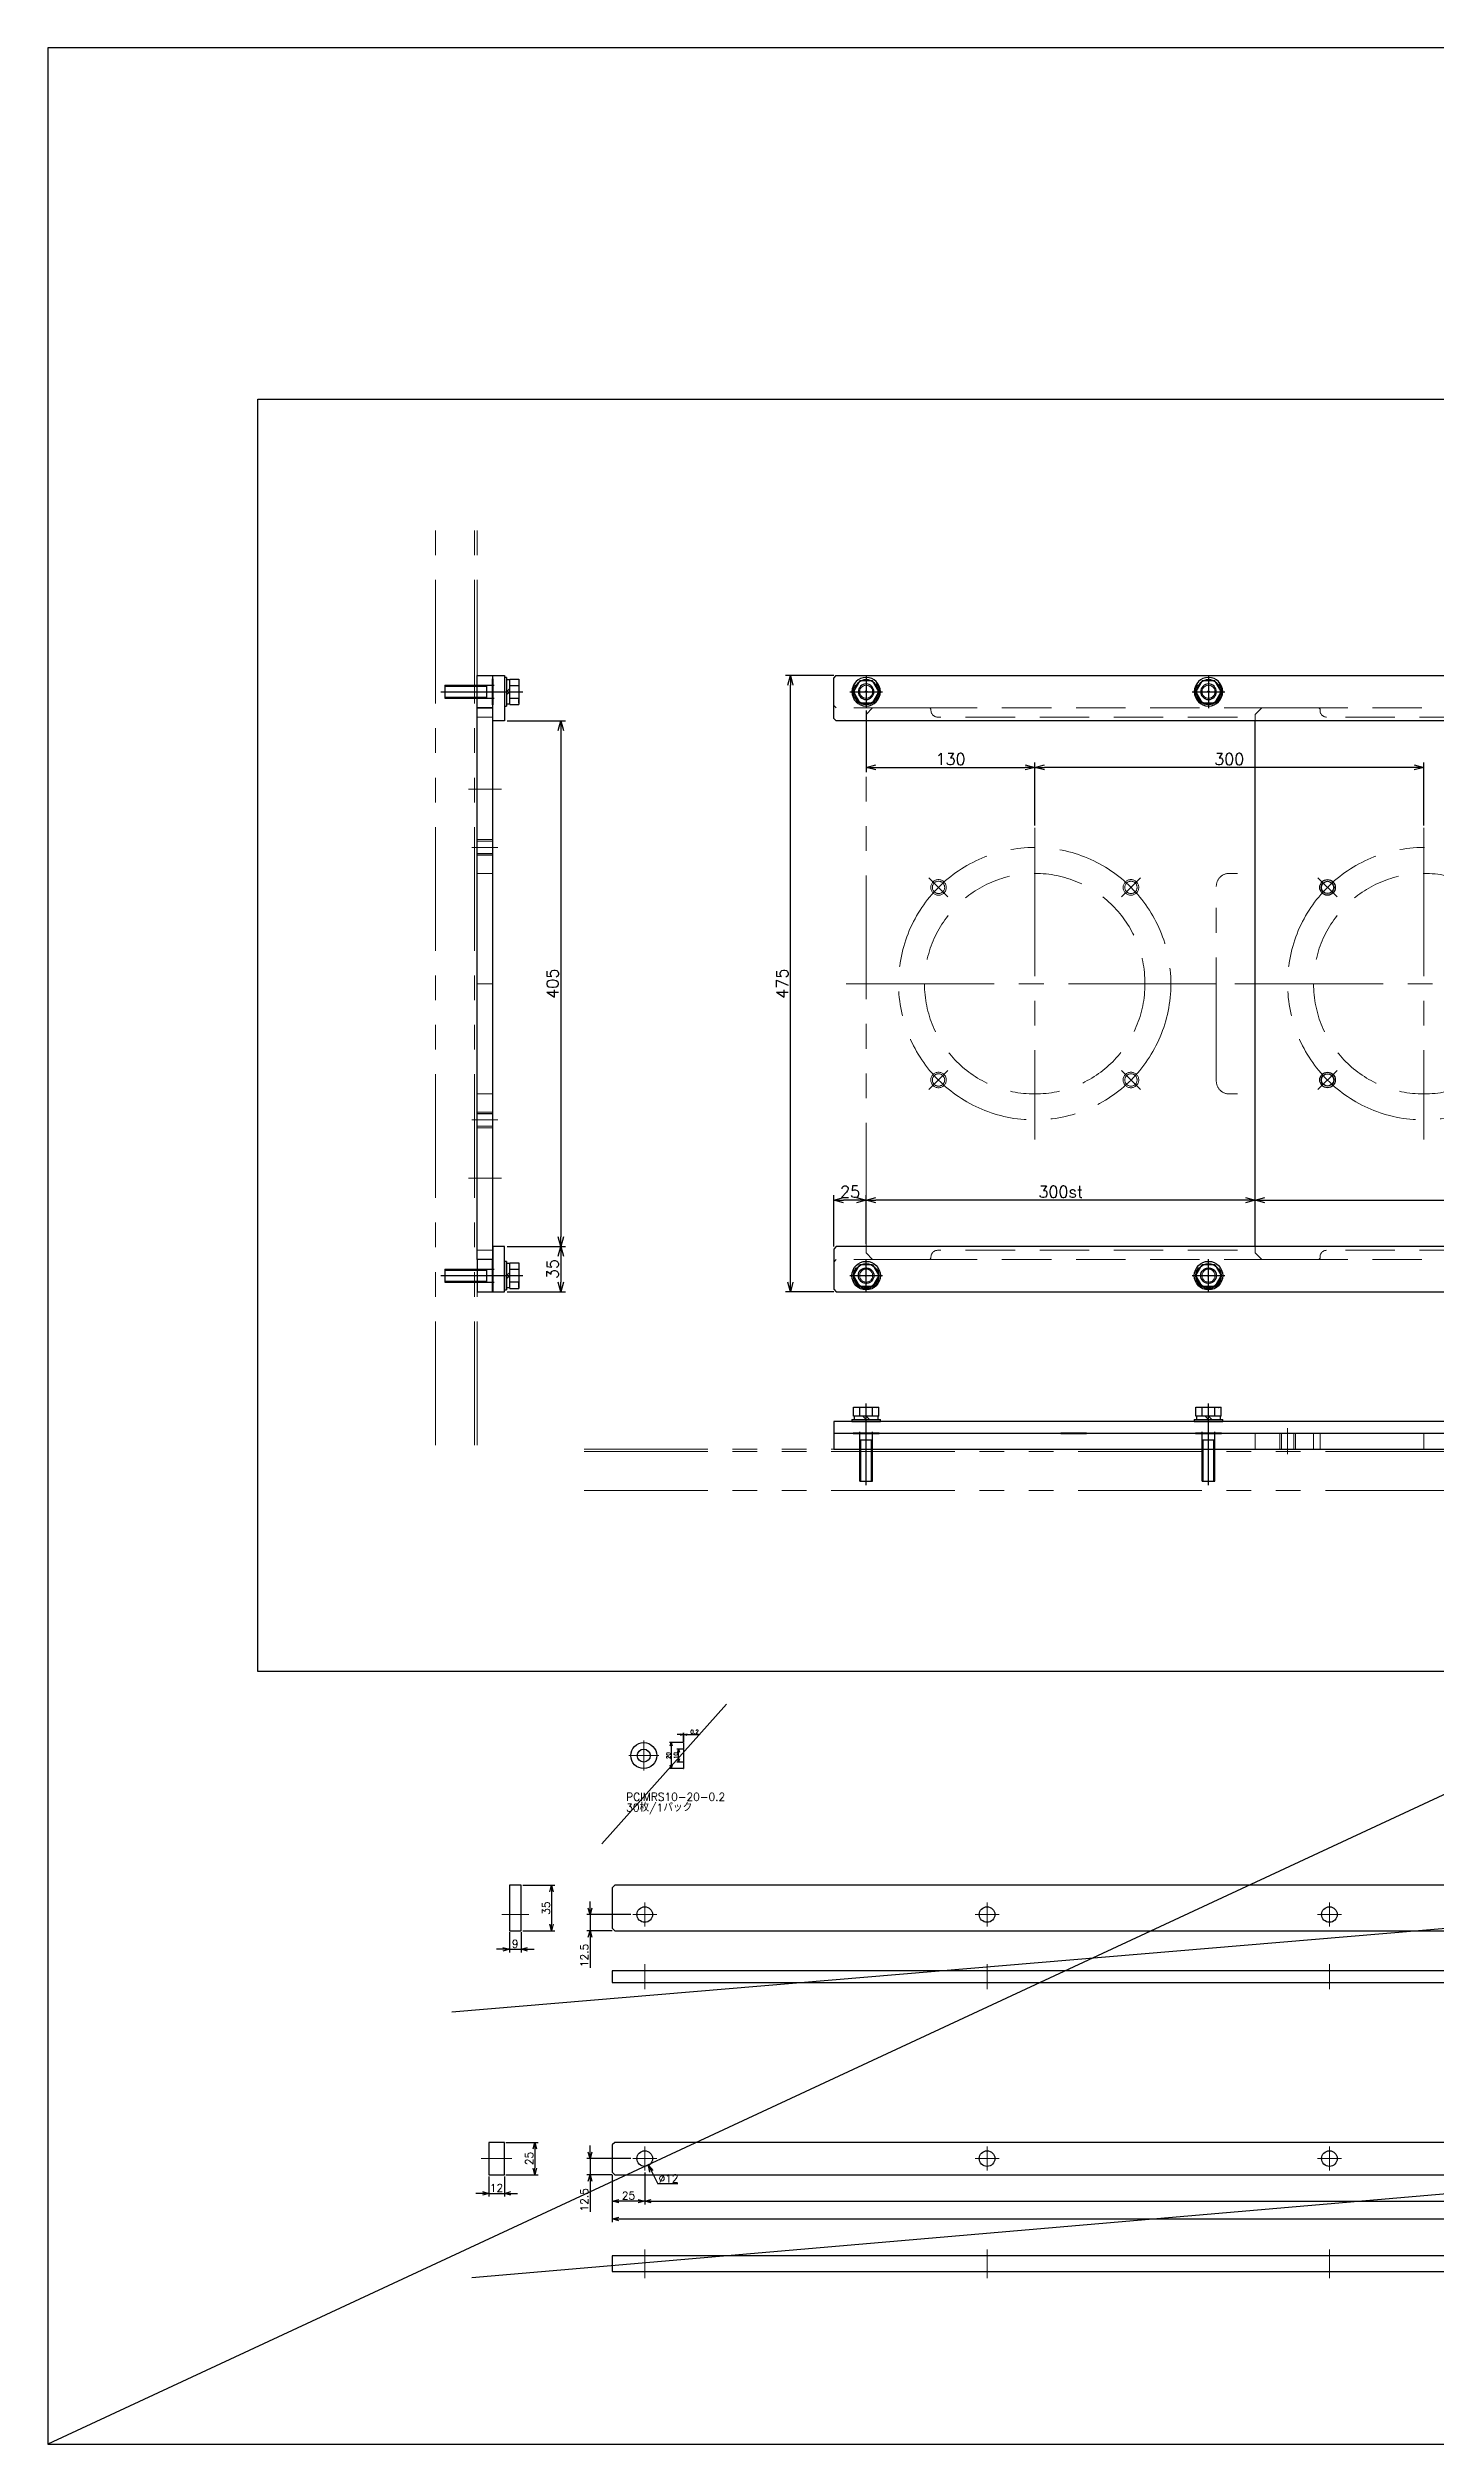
# Model space of a CAD drawing. Header units: millimetres. Extents: x -16130 to 36813, y -8099 to 27484.
# Drawn here: x 32346 to 33415, y 14528 to 16374 of the extents above; entities that cross this region are included whole.
import ezdxf
from ezdxf.xclip import XClip

# ---------------------------------------------------------------- set-up
doc = ezdxf.new("R2010")
doc.units = ezdxf.units.MM
doc.header["$LTSCALE"] = 6
doc.header["$XCLIPFRAME"] = 0
doc.header["$PDMODE"] = 99
doc.header["$PDSIZE"] = 1
for name, pattern in [('CENTER2', [28.575, 19.05, -3.175, 3.175, -3.175]), ('HIDDEN', [9.525, 6.35, -3.175]), ('PHANTOM2', [31.75, 15.875, -3.175, 3.175, -3.175, 3.175, -3.175])]:
    doc.linetypes.add(name, pattern=pattern)
for name, color, linetype, lineweight in [('04_HIDDEN', 2, 'HIDDEN', 13), ('05_CENTER', 4, 'CENTER2', 13), ('06_PHANTOM', 2, 'PHANTOM2', 13), ('08_DIM', 3, 'Continuous', 13)]:
    doc.layers.add(name, color=color, linetype=linetype, lineweight=lineweight)
doc.layers.add('10_DRAFT', color=8, linetype='Continuous', lineweight=0, plot=False)
doc.styles.add('KSS_TXT', font='txt.shx', dxfattribs={"bigfont": 'extfont2.shx'})
doc.styles.add('KSS_TXT_L', font='txt.shx', dxfattribs={"height": 3, "bigfont": 'extfont2.shx'})
doc.dimstyles.new('KSS_DIM', dxfattribs={"dimtxt": 3, "dimasz": 2.5, "dimexe": 1.25, "dimexo": 0.625, "dimtad": 1, "dimdsep": 46, "dimtxsty": 'KSS_TXT', "dimblk": 'OPEN30', "dimcen": 0, "dimazin": 2, "dimtfac": 0.75, "dimtmove": 0, "dimatfit": 3, "dimldrblk": 'OPEN30', "dimfxl": 1, "dimtolj": 1, "dimarcsym": 0})
doc.dimstyles.new('KSS_DIM$3', dxfattribs={"dimtxt": 3, "dimasz": 2.5, "dimexe": 1.25, "dimexo": 0.625, "dimtad": 1, "dimtih": 1, "dimtoh": 1, "dimdsep": 46, "dimtxsty": 'KSS_TXT', "dimblk": 'OPEN30', "dimcen": 0, "dimazin": 2, "dimtfac": 0.75, "dimtofl": 0, "dimtmove": 0, "dimatfit": 3, "dimldrblk": 'OPEN30', "dimfxl": 1, "dimtolj": 1, "dimarcsym": 0})

# ---------------------------------------------------------------- blocks, each defined once
blk = doc.blocks.new('A$C7EFF71DC_1_1_1')
at = {"color": 0}
blk.add_lwpolyline([(-23, -12.5), (1343, -12.5), (1345, -10.5), (1345, 10.5), (1343, 12.5), (-23, 12.5), (-25, 10.5), (-25, -10.5)], close=True, dxfattribs=at)
for centre in [(0, 0), (264, 0), (528, 0), (792, 0), (1056, 0), (1320, 0)]:
    blk.add_circle(centre, 6, dxfattribs=at)
at = {"layer": '05_CENTER'}
for p, q in [((9.3, 0), (-9.3, 0)), ((0, -9.3), (0, 9.3)), ((273.3, 0), (254.7, 0)), ((264, -9.3), (264, 9.3)), ((537.3, 0), (518.7, 0)), ((528, -9.3), (528, 9.3)), ((801.3, 0), (782.7, 0)), ((792, -9.3), (792, 9.3)), ((1065.3, 0), (1046.7, 0)), ((1056, -9.3), (1056, 9.3)), ((1310.7, 0), (1329.3, 0)), ((1320, -9.3), (1320, 9.3))]:
    blk.add_line(p, q, dxfattribs=at)
blk = doc.blocks.new('A$C5D5F10EF_1_1_1')
at = {"color": 0}
blk.add_lwpolyline([(-25, 0), (1345, 0), (1345, 12), (-25, 12)], close=True, dxfattribs=at)
at = {"layer": '05_CENTER'}
for p, q in [((0, -5.2), (0, 17)), ((264, -5.2), (264, 17)), ((528, -5.2), (528, 17)), ((792, -5.2), (792, 17)), ((1056, -5.2), (1056, 17)), ((1320, -5.2), (1320, 17))]:
    blk.add_line(p, q, dxfattribs=at)
blk = doc.blocks.new('_Open30')
at = {"color": 0, "linetype": 'ByBlock', "lineweight": -2}
for p, q in [((-1, 0.27), (0, 0)), ((0, 0), (-1, -0.27)), ((0, 0), (-1, 0))]:
    blk.add_line(p, q, dxfattribs=at)
blk = doc.blocks.new('*D817')
at = {"layer": '08_DIM', "color": 0, "lineweight": -2, "transparency": 16777216}
for p in [(32810.9, 14738.1), (32831.2, 14728.3)]:
    blk.add_line(p, (32815.9, 14728.3), dxfattribs=at)
at = {"layer": 'Defpoints', "color": 0, "transparency": 16777216}
for p in [(32803.1, 14753.1), (32808.6, 14742.5)]:
    blk.add_point(p, dxfattribs=at)
at = {"layer": '08_DIM', "color": 0, "lineweight": -2, "transparency": 16777216, "xscale": 5, "yscale": 5, "zscale": 5, "rotation": 117.3630086136539}
blk.add_blockref('_Open30', (32808.6, 14742.5), dxfattribs=at)
at = {"layer": '08_DIM', "color": 0, "transparency": 16777216, "insert": (32824.2, 14732.5), "char_height": 6, "attachment_point": 5, "style": 'KSS_TXT'}
blk.add_mtext('\\A1;%%C12', dxfattribs=at)
blk = doc.blocks.new('*D819')
at = {"layer": '08_DIM', "color": 0, "lineweight": -2, "transparency": 16777216}
for p, q in [((32780.8, 14735.1), (32780.8, 14698.8)), ((34150.8, 14736.6), (34150.8, 14698.8)), ((32785.8, 14701.3), (34145.8, 14701.3))]:
    blk.add_line(p, q, dxfattribs=at)
at = {"layer": 'Defpoints', "color": 0, "transparency": 16777216}
for p in [(34150.8, 14737.8), (32780.8, 14736.3), (34150.8, 14701.3)]:
    blk.add_point(p, dxfattribs=at)
at = {"layer": '08_DIM', "color": 0, "lineweight": -2, "transparency": 16777216, "xscale": 5, "yscale": 5, "zscale": 5, "rotation": 180}
blk.add_blockref('_Open30', (32780.8, 14701.3), dxfattribs=at)
at = {"layer": '08_DIM', "color": 0, "lineweight": -2, "transparency": 16777216, "xscale": 5, "yscale": 5, "zscale": 5}
blk.add_blockref('_Open30', (34150.8, 14701.3), dxfattribs=at)
at = {"layer": '08_DIM', "color": 0, "transparency": 16777216, "insert": (33465.8, 14705.5), "char_height": 6, "attachment_point": 5, "style": 'KSS_TXT'}
blk.add_mtext('\\A1;1370', dxfattribs=at)
blk = doc.blocks.new('*D820')
at = {"layer": '08_DIM', "color": 0, "lineweight": -2, "transparency": 16777216}
for p, q in [((32805.8, 14737.2), (32805.8, 14712.5)), ((34125.8, 14737.2), (34125.8, 14712.5)), ((32810.8, 14715), (34120.8, 14715))]:
    blk.add_line(p, q, dxfattribs=at)
at = {"layer": 'Defpoints', "color": 0, "transparency": 16777216}
for p in [(32805.8, 14738.5), (34125.8, 14738.5), (34125.8, 14715)]:
    blk.add_point(p, dxfattribs=at)
at = {"layer": '08_DIM', "color": 0, "lineweight": -2, "transparency": 16777216, "xscale": 5, "yscale": 5, "zscale": 5, "rotation": 180}
blk.add_blockref('_Open30', (32805.8, 14715), dxfattribs=at)
at = {"layer": '08_DIM', "color": 0, "lineweight": -2, "transparency": 16777216, "xscale": 5, "yscale": 5, "zscale": 5}
blk.add_blockref('_Open30', (34125.8, 14715), dxfattribs=at)
at = {"layer": '08_DIM', "color": 0, "transparency": 16777216, "insert": (33465.8, 14719.3), "char_height": 6, "attachment_point": 5, "style": 'KSS_TXT'}
blk.add_mtext('\\A1;5x264=1320', dxfattribs=at)
blk = doc.blocks.new('*D821')
at = {"layer": '08_DIM', "color": 0, "lineweight": -2, "transparency": 16777216}
for p, q in [((32805.8, 14737.2), (32805.8, 14712.5)), ((32780.8, 14735.1), (32780.8, 14712.5)), ((32800.8, 14715), (32785.8, 14715))]:
    blk.add_line(p, q, dxfattribs=at)
at = {"layer": 'Defpoints', "color": 0, "transparency": 16777216}
for p in [(32805.8, 14738.5), (32780.8, 14736.3), (32780.8, 14715)]:
    blk.add_point(p, dxfattribs=at)
at = {"layer": '08_DIM', "color": 0, "lineweight": -2, "transparency": 16777216, "xscale": 5, "yscale": 5, "zscale": 5, "rotation": 180}
blk.add_blockref('_Open30', (32780.8, 14715), dxfattribs=at)
at = {"layer": '08_DIM', "color": 0, "lineweight": -2, "transparency": 16777216, "xscale": 5, "yscale": 5, "zscale": 5}
blk.add_blockref('_Open30', (32805.8, 14715), dxfattribs=at)
at = {"layer": '08_DIM', "color": 0, "transparency": 16777216, "insert": (32793.3, 14719.3), "char_height": 6, "attachment_point": 5, "style": 'KSS_TXT'}
blk.add_mtext('\\A1;25', dxfattribs=at)
blk = doc.blocks.new('*D822')
at = {"layer": '08_DIM', "color": 0, "lineweight": -2, "transparency": 16777216}
for p, q in [((32763.6, 14752.8), (32763.6, 14757.8)), ((32795.2, 14747.8), (32761.1, 14747.8)), ((32763.6, 14747.8), (32763.6, 14735.3)), ((32780.6, 14735.3), (32761.1, 14735.3)), ((32763.6, 14730.3), (32763.6, 14706.8))]:
    blk.add_line(p, q, dxfattribs=at)
at = {"layer": 'Defpoints', "color": 0, "transparency": 16777216}
for p in [(32796.5, 14747.8), (32763.6, 14735.3), (32781.8, 14735.3)]:
    blk.add_point(p, dxfattribs=at)
at = {"layer": '08_DIM', "color": 0, "lineweight": -2, "transparency": 16777216, "xscale": 5, "yscale": 5, "zscale": 5}
for p, rotation in [((32763.6, 14747.8), 270), ((32763.6, 14735.3), 90)]:
    blk.add_blockref('_Open30', p, dxfattribs=dict(at, rotation=rotation))
at = {"layer": '08_DIM', "color": 0, "transparency": 16777216, "insert": (32759.3, 14716.1), "char_height": 6, "attachment_point": 5, "rotation": 90, "style": 'KSS_TXT'}
blk.add_mtext('\\A1;12.5', dxfattribs=at)
blk = doc.blocks.new('*D823')
at = {"layer": '08_DIM', "color": 0, "lineweight": -2, "transparency": 16777216}
for p, q in [((32680.6, 14721), (32675.6, 14721)), ((32685.6, 14734.1), (32685.6, 14718.5)), ((32685.6, 14721), (32697.6, 14721)), ((32697.6, 14734.1), (32697.6, 14718.5)), ((32702.6, 14721), (32707.6, 14721))]:
    blk.add_line(p, q, dxfattribs=at)
at = {"layer": 'Defpoints', "color": 0, "transparency": 16777216}
for p in [(32685.6, 14735.3), (32697.6, 14735.3), (32697.6, 14721)]:
    blk.add_point(p, dxfattribs=at)
at = {"layer": '08_DIM', "color": 0, "lineweight": -2, "transparency": 16777216, "xscale": 5, "yscale": 5, "zscale": 5}
blk.add_blockref('_Open30', (32685.6, 14721), dxfattribs=at)
at = {"layer": '08_DIM', "color": 0, "lineweight": -2, "transparency": 16777216, "xscale": 5, "yscale": 5, "zscale": 5, "rotation": 180}
blk.add_blockref('_Open30', (32697.6, 14721), dxfattribs=at)
at = {"layer": '08_DIM', "color": 0, "transparency": 16777216, "insert": (32691.6, 14725.2), "char_height": 6, "attachment_point": 5, "style": 'KSS_TXT'}
blk.add_mtext('\\A1;12', dxfattribs=at)
blk = doc.blocks.new('*D824')
at = {"layer": '08_DIM', "color": 0, "lineweight": -2, "transparency": 16777216}
for p, q in [((32698.8, 14760.3), (32723.5, 14760.3)), ((32721, 14755.3), (32721, 14740.3)), ((32698.8, 14735.3), (32723.5, 14735.3))]:
    blk.add_line(p, q, dxfattribs=at)
at = {"layer": 'Defpoints', "color": 0, "transparency": 16777216}
for p in [(32697.6, 14760.3), (32697.6, 14735.3), (32721, 14735.3)]:
    blk.add_point(p, dxfattribs=at)
at = {"layer": '08_DIM', "color": 0, "lineweight": -2, "transparency": 16777216, "xscale": 5, "yscale": 5, "zscale": 5}
for p, rotation in [((32721, 14760.3), 90), ((32721, 14735.3), 270)]:
    blk.add_blockref('_Open30', p, dxfattribs=dict(at, rotation=rotation))
at = {"layer": '08_DIM', "color": 0, "transparency": 16777216, "insert": (32716.7, 14747.8), "char_height": 6, "attachment_point": 5, "rotation": 90, "style": 'KSS_TXT'}
blk.add_mtext('\\A1;25', dxfattribs=at)
blk = doc.blocks.new('A$C28FB3321_1_1_1')
at = {"color": 0}
blk.add_lwpolyline([(-12.5, 12), (-12.5, 0), (12.5, 0), (12.5, 12)], close=True, dxfattribs=at)
at = {"layer": '05_CENTER'}
blk.add_line((0, -6), (0, 17.8), dxfattribs=at)
blk = doc.blocks.new('M10Tz_1_1_1')
at = {"color": 0}
for radius in [5, 4]:
    blk.add_circle((0, 0), radius, dxfattribs=at)
at = {"layer": '05_CENTER'}
for p, q in [((8.3, 0), (-8.3, 0)), ((0, -8.3), (0, 8.3))]:
    blk.add_line(p, q, dxfattribs=at)
blk = doc.blocks.new('A$C275A7328_1_1_1')
at = {"color": 0}
for points in [[(-1029, -47.5), (-1029, 357.5)], [(-9, 357.5), (-9, 354.5)], [(-9, -46), (-9, -47.5)]]:
    blk.add_lwpolyline(points, dxfattribs=at)
blk.add_lwpolyline([(-749, 240), (-189, 240, -0.414214), (-179, 230), (-179, 80, -0.414214), (-189, 70), (-749, 70, -0.414214), (-759, 80), (-759, 230, -0.414214)], format="xyb", close=True, dxfattribs=at)
for centre, radius in [((-729, 305), 7), ((-429, 305), 7), ((-973.2, 229.2), 6), ((-973.2, 229.2), 4.75), ((-824.8, 229.2), 6), ((-824.8, 229.2), 4.75), ((-973.2, 80.8), 6), ((-973.2, 80.8), 4.75), ((-824.8, 80.8), 6), ((-824.8, 80.8), 4.75), ((-729, 5), 7), ((-429, 5), 7)]:
    blk.add_circle(centre, radius, dxfattribs=at)
at = {"layer": '04_HIDDEN', "color": 0}
for p, q in [((-1029, 362.5), (-1024, 367.5)), ((-1029, 357.5), (-1029, 362.5)), ((-980, 367.5), (-979, 366.5)), ((-979, 366.5), (-979, 365.5)), ((-64, 360.5), (-974, 360.5)), ((-58, 367.5), (-59, 366.5)), ((-59, 366.5), (-59, 365.5)), ((-14, 367.5), (-9, 362.5)), ((-9, 362.5), (-9, 357.5)), ((-1029, -52.5), (-1029, -47.5)), ((-1024, -57.5), (-1029, -52.5)), ((-64, -50.5), (-974, -50.5)), ((-9, -52.5), (-14, -57.5)), ((-9, -47.5), (-9, -52.5)), ((-980, -57.5), (-979, -56.5)), ((-979, -56.5), (-979, -55.5)), ((-59, -56.5), (-59, -55.5)), ((-58, -57.5), (-59, -56.5))]:
    blk.add_line(p, q, dxfattribs=at)
at = {"layer": '04_HIDDEN'}
blk.add_lwpolyline([(-9, 355), (-9, -46)], dxfattribs=at)
blk.add_circle((-899, 155), 85, dxfattribs=at)
at = {"layer": '04_HIDDEN', "color": 0}
for centre, start, end in [((-974, 365.5), 180, 270), ((-64, 365.5), 270, 0), ((-974, -55.5), 90, 180), ((-64, -55.5), 0, 90)]:
    blk.add_arc(centre, 5, start, end, dxfattribs=at)
at = {"layer": '05_CENTER'}
for p, q in [((-729, 293), (-729, 317)), ((-429, 293), (-429, 317)), ((-717, 305), (-741, 305)), ((-417, 305), (-441, 305)), ((-899, 275.1), (-899, 34.9)), ((-965.9, 221.9), (-980.6, 236.6)), ((-832.1, 221.9), (-817.4, 236.6)), ((-1044.7, 155), (5.7, 155)), ((-965.9, 88.1), (-980.6, 73.4)), ((-832.1, 88.1), (-817.4, 73.4)), ((-717, 5), (-741, 5)), ((-729, 17), (-729, -7)), ((-417, 5), (-441, 5)), ((-429, 17), (-429, -7))]:
    blk.add_line(p, q, dxfattribs=at)
blk.add_circle((-899, 155), 105, dxfattribs=at)
at = {"layer": '10_DRAFT'}
for p, q in [((-1024, 367.5), (-980, 367.5)), ((-58, 367.5), (-14, 367.5)), ((-1024, -57.5), (-980, -57.5)), ((-58, -57.5), (-14, -57.5))]:
    blk.add_line(p, q, dxfattribs=at)
for p in [(-159, 340), (-19, 340), (-159, 305), (-19, 305), (-159, 5), (-19, 5), (-159, -30), (-19, -30)]:
    blk.add_blockref('M10Tz_1_1_1', p)
blk = doc.blocks.new('*D1670')
at = {"layer": '08_DIM', "color": 0, "lineweight": -2, "transparency": 16777216}
for p, q in [((32701.5, 14922.2), (32701.5, 14906.6)), ((32710.5, 14922.2), (32710.5, 14906.6)), ((32696.5, 14909.1), (32691.5, 14909.1)), ((32701.5, 14909.1), (32710.5, 14909.1)), ((32715.5, 14909.1), (32720.5, 14909.1))]:
    blk.add_line(p, q, dxfattribs=at)
at = {"layer": 'Defpoints', "color": 0, "transparency": 16777216}
for p in [(32701.5, 14923.4), (32710.5, 14923.4), (32710.5, 14909.1)]:
    blk.add_point(p, dxfattribs=at)
at = {"layer": '08_DIM', "color": 0, "lineweight": -2, "transparency": 16777216, "xscale": 5, "yscale": 5, "zscale": 5}
blk.add_blockref('_Open30', (32701.5, 14909.1), dxfattribs=at)
at = {"layer": '08_DIM', "color": 0, "lineweight": -2, "transparency": 16777216, "xscale": 5, "yscale": 5, "zscale": 5, "rotation": 180}
blk.add_blockref('_Open30', (32710.5, 14909.1), dxfattribs=at)
at = {"layer": '08_DIM', "color": 0, "transparency": 16777216, "insert": (32706, 14913.3), "char_height": 6, "attachment_point": 5, "style": 'KSS_TXT'}
blk.add_mtext('\\A1;9', dxfattribs=at)
blk = doc.blocks.new('*D1671')
at = {"layer": '08_DIM', "color": 0, "lineweight": -2, "transparency": 16777216}
for p, q in [((32711.8, 14958.4), (32736.4, 14958.4)), ((32733.9, 14953.4), (32733.9, 14928.4)), ((32711.8, 14923.4), (32736.4, 14923.4))]:
    blk.add_line(p, q, dxfattribs=at)
at = {"layer": 'Defpoints', "color": 0, "transparency": 16777216}
for p in [(32710.5, 14958.4), (32710.5, 14923.4), (32733.9, 14923.4)]:
    blk.add_point(p, dxfattribs=at)
at = {"layer": '08_DIM', "color": 0, "lineweight": -2, "transparency": 16777216, "xscale": 5, "yscale": 5, "zscale": 5}
for p, rotation in [((32733.9, 14958.4), 90), ((32733.9, 14923.4), 270)]:
    blk.add_blockref('_Open30', p, dxfattribs=dict(at, rotation=rotation))
at = {"layer": '08_DIM', "color": 0, "transparency": 16777216, "insert": (32729.7, 14940.9), "char_height": 6, "attachment_point": 5, "rotation": 90, "style": 'KSS_TXT'}
blk.add_mtext('\\A1;35', dxfattribs=at)
blk = doc.blocks.new('A$C1480344B_1_1')
at = {"color": 0}
blk.add_lwpolyline([(9, 22.5), (0, 22.5), (0, -12.5), (9, -12.5)], close=True, dxfattribs=at)
at = {"layer": '05_CENTER'}
blk.add_line((-6, 0), (14.8, 0), dxfattribs=at)
blk = doc.blocks.new('*D1672')
at = {"layer": '08_DIM', "color": 0, "lineweight": -2, "transparency": 16777216}
for p, q in [((32763.6, 14940.9), (32763.6, 14945.9)), ((32795.2, 14935.9), (32761.1, 14935.9)), ((32780.6, 14923.4), (32761.1, 14923.4)), ((32763.6, 14935.9), (32763.6, 14923.4)), ((32763.6, 14918.4), (32763.6, 14894.9))]:
    blk.add_line(p, q, dxfattribs=at)
at = {"layer": 'Defpoints', "color": 0, "transparency": 16777216}
for p in [(32763.6, 14923.4), (32781.8, 14923.4), (32796.5, 14935.9)]:
    blk.add_point(p, dxfattribs=at)
at = {"layer": '08_DIM', "color": 0, "lineweight": -2, "transparency": 16777216, "xscale": 5, "yscale": 5, "zscale": 5}
for p, rotation in [((32763.6, 14935.9), 270), ((32763.6, 14923.4), 90)]:
    blk.add_blockref('_Open30', p, dxfattribs=dict(at, rotation=rotation))
at = {"layer": '08_DIM', "color": 0, "transparency": 16777216, "insert": (32759.3, 14904.2), "char_height": 6, "attachment_point": 5, "rotation": 90, "style": 'KSS_TXT'}
blk.add_mtext('\\A1;12.5', dxfattribs=at)
blk = doc.blocks.new('A$C633B6C2D_1_1')
at = {"color": 0}
blk.add_lwpolyline([(-25, 0), (1345, 0), (1345, 9), (-25, 9)], close=True, dxfattribs=at)
at = {"layer": '05_CENTER'}
for p, q in [((0, -5.2), (0, 14)), ((264, -5.2), (264, 14)), ((528, -5.2), (528, 14)), ((792, -5.2), (792, 14)), ((1056, -5.2), (1056, 14)), ((1320, -5.2), (1320, 14))]:
    blk.add_line(p, q, dxfattribs=at)
blk = doc.blocks.new('A$C55004500_1_1')
at = {"color": 0}
blk.add_lwpolyline([(-23, -12.5), (1343, -12.5), (1345, -10.5), (1345, 20.5), (1343, 22.5), (-23, 22.5), (-25, 20.5), (-25, -10.5)], close=True, dxfattribs=at)
for centre in [(0, 0), (264, 0), (528, 0), (792, 0), (1056, 0), (1320, 0)]:
    blk.add_circle(centre, 6, dxfattribs=at)
at = {"layer": '05_CENTER'}
for p, q in [((9.3, 0), (-9.3, 0)), ((0, -9.3), (0, 9.3)), ((273.3, 0), (254.7, 0)), ((264, -9.3), (264, 9.3)), ((537.3, 0), (518.7, 0)), ((528, -9.3), (528, 9.3)), ((801.3, 0), (782.7, 0)), ((792, -9.3), (792, 9.3)), ((1065.3, 0), (1046.7, 0)), ((1056, -9.3), (1056, 9.3)), ((1310.7, 0), (1329.3, 0)), ((1320, -9.3), (1320, 9.3))]:
    blk.add_line(p, q, dxfattribs=at)
blk = doc.blocks.new('PCIMRS-10-0.2a_1_1')
at = {"color": 0}
for radius in [10, 5]:
    blk.add_circle((0, 0), radius, dxfattribs=at)
at = {"layer": '05_CENTER', "color": 0}
for p, q in [((0, -11.6), (0, 11.6)), ((11.6, 0), (-11.6, 0))]:
    blk.add_line(p, q, dxfattribs=at)
blk = doc.blocks.new('PCIMRS-10-0.2b_1_1')
at = {"color": 0}
blk.add_lwpolyline([(0, -10), (0.2, -10), (0.2, 10), (0, 10)], close=True, dxfattribs=at)
at = {"layer": '05_CENTER', "color": 0}
for p, q in [((0, 5), (0.2, 5)), ((0, -5), (0.2, -5))]:
    blk.add_line(p, q, dxfattribs=at)
at = {"layer": '10_DRAFT'}
blk.add_line((0, 0), (0.2, 0), dxfattribs=at)
blk = doc.blocks.new('*D1673')
at = {"layer": '08_DIM', "color": 0, "lineweight": -2, "transparency": 16777216}
for p, q in [((32835.1, 15063.4), (32830.6, 15063.4)), ((32835.1, 15053.4), (32830.6, 15053.4)), ((32831.9, 15055.9), (32831.9, 15060.9))]:
    blk.add_line(p, q, dxfattribs=at)
at = {"layer": 'Defpoints', "color": 0, "transparency": 16777216}
for p in [(32831.9, 15063.4), (32835.7, 15063.4), (32835.7, 15053.4)]:
    blk.add_point(p, dxfattribs=at)
at = {"layer": '08_DIM', "color": 0, "lineweight": -2, "transparency": 16777216, "xscale": 2.5, "yscale": 2.5, "zscale": 2.5}
for p, rotation in [((32831.9, 15063.4), 90), ((32831.9, 15053.4), 270)]:
    blk.add_blockref('_Open30', p, dxfattribs=dict(at, rotation=rotation))
at = {"layer": '08_DIM', "color": 0, "transparency": 16777216, "insert": (32829.8, 15058.4), "char_height": 3, "attachment_point": 5, "rotation": 90, "style": 'KSS_TXT'}
blk.add_mtext('\\A1;10', dxfattribs=at)
blk = doc.blocks.new('*D1674')
at = {"layer": '08_DIM', "color": 0, "lineweight": -2, "transparency": 16777216}
for p, q in [((32835.1, 15068.4), (32825, 15068.4)), ((32826.2, 15065.9), (32826.2, 15050.9)), ((32835.1, 15048.4), (32825, 15048.4))]:
    blk.add_line(p, q, dxfattribs=at)
at = {"layer": 'Defpoints', "color": 0, "transparency": 16777216}
for p in [(32835.7, 15068.4), (32826.2, 15048.4), (32835.7, 15048.4)]:
    blk.add_point(p, dxfattribs=at)
at = {"layer": '08_DIM', "color": 0, "lineweight": -2, "transparency": 16777216, "xscale": 2.5, "yscale": 2.5, "zscale": 2.5}
for p, rotation in [((32826.2, 15068.4), 90), ((32826.2, 15048.4), 270)]:
    blk.add_blockref('_Open30', p, dxfattribs=dict(at, rotation=rotation))
at = {"layer": '08_DIM', "color": 0, "transparency": 16777216, "insert": (32824.1, 15058.4), "char_height": 3, "attachment_point": 5, "rotation": 90, "style": 'KSS_TXT'}
blk.add_mtext('\\A1;20', dxfattribs=at)
blk = doc.blocks.new('*D1675')
at = {"layer": '08_DIM', "color": 0, "lineweight": -2, "transparency": 16777216}
for p, q in [((32833.2, 15074.6), (32830.7, 15074.6)), ((32835.7, 15069), (32835.7, 15075.8)), ((32835.7, 15074.6), (32835.9, 15074.6)), ((32835.9, 15069), (32835.9, 15075.8)), ((32838.4, 15074.6), (32847.6, 15074.6))]:
    blk.add_line(p, q, dxfattribs=at)
at = {"layer": 'Defpoints', "color": 0, "transparency": 16777216}
for p in [(32835.9, 15074.6), (32835.7, 15068.4), (32835.9, 15068.4)]:
    blk.add_point(p, dxfattribs=at)
at = {"layer": '08_DIM', "color": 0, "lineweight": -2, "transparency": 16777216, "xscale": 2.5, "yscale": 2.5, "zscale": 2.5}
blk.add_blockref('_Open30', (32835.7, 15074.6), dxfattribs=at)
at = {"layer": '08_DIM', "color": 0, "lineweight": -2, "transparency": 16777216, "xscale": 2.5, "yscale": 2.5, "zscale": 2.5, "rotation": 180}
blk.add_blockref('_Open30', (32835.9, 15074.6), dxfattribs=at)
at = {"layer": '08_DIM', "color": 0, "transparency": 16777216, "insert": (32844.3, 15076.7), "char_height": 3, "attachment_point": 5, "style": 'KSS_TXT'}
blk.add_mtext('\\A1;0.2', dxfattribs=at)
blk = doc.blocks.new('A$C491655AE_1_1_1_1')
at = {"color": 0, "linetype": 'CENTER2'}
for p, q in [((-12.6, 0), (12.6, 0)), ((0, -12.6), (0, 12.6))]:
    blk.add_line(p, q, dxfattribs=at)
at = {"color": 0}
for p, q in [((-9.8, 0), (-4.9, 8.5)), ((-4.9, -8.5), (-9.8, 0)), ((-4.9, 8.5), (4.9, 8.5)), ((4.9, 8.5), (9.8, 0)), ((9.8, 0), (4.9, -8.5)), ((4.9, -8.5), (-4.9, -8.5))]:
    blk.add_line(p, q, dxfattribs=at)
for radius in [11, 9.25]:
    blk.add_circle((0, 0), radius, dxfattribs=at)
at = {"layer": '10_DRAFT', "style": 'KSS_TXT_L'}
blk.add_text('BT-M10', height=0.3, dxfattribs=at).set_placement((-0.7, -0.5))
blk = doc.blocks.new('A$C7C5040DC_1_1')
at = {"color": 0}
for p, q in [((-11, 1.5), (11, 1.5)), ((-11, 1.5), (-11, 0)), ((-11, 0), (11, 0)), ((-9.8, 11), (9.8, 11)), ((-9.8, 4), (-9.8, 11)), ((9.8, 4), (-9.8, 4)), ((-9.3, 4), (-9.3, 1.5)), ((-4.9, 4), (-4.9, 11)), ((0, 1.5), (-2.5, 4)), ((0, 4), (2.5, 1.5)), ((4.9, 4), (4.9, 11)), ((9.2, 1.5), (9.2, 4)), ((9.8, 4), (9.8, 11)), ((11, 0), (11, 1.5))]:
    blk.add_line(p, q, dxfattribs=at)
at = {"color": 0, "linetype": 'HIDDEN'}
for p, q in [((-5, -46), (-5, 0)), ((5, -46), (5, 0)), ((-5, -14), (5, -14)), ((-4.2, -46), (-4.2, -14)), ((4.2, -46), (4.2, -14)), ((-5, -46), (5, -46))]:
    blk.add_line(p, q, dxfattribs=at)
at = {"color": 0, "linetype": 'CENTER2'}
blk.add_line((0, -49), (0, 14), dxfattribs=at)
at = {"layer": '10_DRAFT', "style": 'KSS_TXT_L'}
blk.add_text('BT-M10x50L,SW,PW', height=0.3, dxfattribs=at).set_placement((5.2, 10.7))
blk = doc.blocks.new('A$C6B1D193A_1_1_1')
at = {"color": 0}
for p, q in [((-979, -3), (-979, -15)), ((-59, -3), (-59, -15))]:
    blk.add_line(p, q, dxfattribs=at)
at = {"color": 9}
for p, q in [((-759, -3), (-759, -15)), ((-179, -3), (-179, -15))]:
    blk.add_line(p, q, dxfattribs=at)
at = {"color": 0}
blk.add_lwpolyline([(-1029, -15), (-9, -15), (-9, -3), (-1029, -3)], close=True, dxfattribs=at)
at = {"layer": '04_HIDDEN'}
for p, q in [((-1010, -15), (-1010, -3)), ((-1008.8, -15), (-1008.8, -3)), ((-999.3, -15), (-999.3, -3)), ((-998, -15), (-998, -3)), ((-984, -15), (-984, -3)), ((-814, -15), (-814, -3)), ((-800, -15), (-800, -3)), ((-798.7, -15), (-798.7, -3)), ((-789.2, -15), (-789.2, -3)), ((-788, -15), (-788, -3)), ((-164, -3), (-164, -15)), ((-163, -3), (-163, -15)), ((-155, -3), (-155, -15)), ((-154, -3), (-154, -15)), ((-24, -3), (-24, -15)), ((-23, -3), (-23, -15)), ((-15, -3), (-15, -15)), ((-14, -3), (-14, -15))]:
    blk.add_line(p, q, dxfattribs=at)
at = {"layer": '05_CENTER'}
for p, q in [((-1004, -19), (-1004, 1)), ((-794, -19), (-794, 1)), ((-729, 4.5), (-729, -22.7)), ((-429, 4.5), (-429, -22.7)), ((-159, 0.4), (-159, -18.4)), ((-19, 0.4), (-19, -18.4))]:
    blk.add_line(p, q, dxfattribs=at)
at = {"layer": '10_DRAFT'}
blk.add_line((-899, -15), (-899, -3), dxfattribs=at)
blk = doc.blocks.new('*D1799')
at = {"layer": '08_DIM', "color": 0, "lineweight": -2, "transparency": 16777216}
for p, q in [((32976.6, 15454.5), (32976.6, 15490.3)), ((33269.1, 15486.5), (32984.1, 15486.5)), ((33276.6, 15452.7), (33276.6, 15490.3))]:
    blk.add_line(p, q, dxfattribs=at)
at = {"layer": 'Defpoints', "color": 0, "transparency": 16777216}
for p in [(32976.6, 15486.5), (32976.6, 15452.7), (33276.6, 15450.8)]:
    blk.add_point(p, dxfattribs=at)
at = {"layer": '08_DIM', "color": 0, "lineweight": -2, "transparency": 16777216, "xscale": 7.5, "yscale": 7.5, "zscale": 7.5, "rotation": 180}
blk.add_blockref('_Open30', (32976.6, 15486.5), dxfattribs=at)
at = {"layer": '08_DIM', "color": 0, "lineweight": -2, "transparency": 16777216, "xscale": 7.5, "yscale": 7.5, "zscale": 7.5}
blk.add_blockref('_Open30', (33276.6, 15486.5), dxfattribs=at)
at = {"layer": '08_DIM', "color": 0, "transparency": 16777216, "insert": (33126.6, 15492.9), "char_height": 9, "attachment_point": 5, "style": 'KSS_TXT'}
blk.add_mtext('\\A1;300st', dxfattribs=at)
blk = doc.blocks.new('*D2078')
at = {"layer": '08_DIM', "color": 0, "lineweight": -2, "transparency": 16777216}
for p, q in [((32699.6, 15855.8), (32744.8, 15855.8)), ((32741.1, 15848.3), (32741.1, 15458.3)), ((32699.6, 15450.8), (32744.8, 15450.8))]:
    blk.add_line(p, q, dxfattribs=at)
at = {"layer": 'Defpoints', "color": 0, "transparency": 16777216}
for p in [(32697.7, 15855.8), (32697.7, 15450.8), (32741.1, 15450.8)]:
    blk.add_point(p, dxfattribs=at)
at = {"layer": '08_DIM', "color": 0, "lineweight": -2, "transparency": 16777216, "xscale": 7.5, "yscale": 7.5, "zscale": 7.5}
for p, rotation in [((32741.1, 15855.8), 90), ((32741.1, 15450.8), 270)]:
    blk.add_blockref('_Open30', p, dxfattribs=dict(at, rotation=rotation))
at = {"layer": '08_DIM', "color": 0, "transparency": 16777216, "insert": (32734.7, 15653.3), "char_height": 9, "attachment_point": 5, "rotation": 90, "style": 'KSS_TXT'}
blk.add_mtext('\\A1;405', dxfattribs=at)
blk = doc.blocks.new('*D2079')
at = {"layer": '08_DIM', "color": 0, "lineweight": -2, "transparency": 16777216}
for p, q in [((32699.6, 15450.8), (32744.8, 15450.8)), ((32741.1, 15443.3), (32741.1, 15423.3)), ((32699.6, 15415.8), (32744.8, 15415.8))]:
    blk.add_line(p, q, dxfattribs=at)
at = {"layer": 'Defpoints', "color": 0, "transparency": 16777216}
for p in [(32697.7, 15450.8), (32697.7, 15415.8), (32741.1, 15415.8)]:
    blk.add_point(p, dxfattribs=at)
at = {"layer": '08_DIM', "color": 0, "lineweight": -2, "transparency": 16777216, "xscale": 7.5, "yscale": 7.5, "zscale": 7.5}
for p, rotation in [((32741.1, 15450.8), 90), ((32741.1, 15415.8), 270)]:
    blk.add_blockref('_Open30', p, dxfattribs=dict(at, rotation=rotation))
at = {"layer": '08_DIM', "color": 0, "transparency": 16777216, "insert": (32734.7, 15433.3), "char_height": 9, "attachment_point": 5, "rotation": 90, "style": 'KSS_TXT'}
blk.add_mtext('\\A1;35', dxfattribs=at)
blk = doc.blocks.new('*D2080')
at = {"layer": '08_DIM', "color": 0, "lineweight": -2, "transparency": 16777216}
for p, q in [((32951.7, 15890.8), (32914.4, 15890.8)), ((32918.1, 15423.3), (32918.1, 15883.3)), ((32951.7, 15415.8), (32914.4, 15415.8))]:
    blk.add_line(p, q, dxfattribs=at)
at = {"layer": 'Defpoints', "color": 0, "transparency": 16777216}
for p in [(32918.1, 15890.8), (32953.6, 15890.8), (32953.6, 15415.8)]:
    blk.add_point(p, dxfattribs=at)
at = {"layer": '08_DIM', "color": 0, "lineweight": -2, "transparency": 16777216, "xscale": 7.5, "yscale": 7.5, "zscale": 7.5}
for p, rotation in [((32918.1, 15890.8), 90), ((32918.1, 15415.8), 270)]:
    blk.add_blockref('_Open30', p, dxfattribs=dict(at, rotation=rotation))
at = {"layer": '08_DIM', "color": 0, "transparency": 16777216, "insert": (32911.8, 15653.3), "char_height": 9, "attachment_point": 5, "rotation": 90, "style": 'KSS_TXT'}
blk.add_mtext('\\A1;475', dxfattribs=at)
blk = doc.blocks.new('*D2141')
at = {"layer": '08_DIM', "color": 0, "lineweight": -2, "transparency": 16777216}
for p, q in [((32951.6, 15450.7), (32951.6, 15490.3)), ((32969.1, 15486.5), (32959.1, 15486.5)), ((32976.6, 15452.7), (32976.6, 15490.3))]:
    blk.add_line(p, q, dxfattribs=at)
at = {"layer": 'Defpoints', "color": 0, "transparency": 16777216}
for p in [(32951.6, 15486.5), (32951.6, 15448.8), (32976.6, 15450.8)]:
    blk.add_point(p, dxfattribs=at)
at = {"layer": '08_DIM', "color": 0, "lineweight": -2, "transparency": 16777216, "xscale": 7.5, "yscale": 7.5, "zscale": 7.5, "rotation": 180}
blk.add_blockref('_Open30', (32951.6, 15486.5), dxfattribs=at)
at = {"layer": '08_DIM', "color": 0, "lineweight": -2, "transparency": 16777216, "xscale": 7.5, "yscale": 7.5, "zscale": 7.5}
blk.add_blockref('_Open30', (32976.6, 15486.5), dxfattribs=at)
at = {"layer": '08_DIM', "color": 0, "transparency": 16777216, "insert": (32964.1, 15492.9), "char_height": 9, "attachment_point": 5, "style": 'KSS_TXT'}
blk.add_mtext('\\A1;25', dxfattribs=at)
blk = doc.blocks.new('*D2142')
at = {"layer": '08_DIM', "color": 0, "lineweight": -2, "transparency": 16777216}
for p, q in [((33276.6, 15452.7), (33276.6, 15490.3)), ((33284.1, 15486.5), (34289.1, 15486.5)), ((34296.6, 15452.7), (34296.6, 15490.3))]:
    blk.add_line(p, q, dxfattribs=at)
at = {"layer": 'Defpoints', "color": 0, "transparency": 16777216}
for p in [(34296.6, 15486.5), (33276.6, 15450.8), (34296.6, 15450.8)]:
    blk.add_point(p, dxfattribs=at)
at = {"layer": '08_DIM', "color": 0, "lineweight": -2, "transparency": 16777216, "xscale": 7.5, "yscale": 7.5, "zscale": 7.5, "rotation": 180}
blk.add_blockref('_Open30', (33276.6, 15486.5), dxfattribs=at)
at = {"layer": '08_DIM', "color": 0, "lineweight": -2, "transparency": 16777216, "xscale": 7.5, "yscale": 7.5, "zscale": 7.5}
blk.add_blockref('_Open30', (34296.6, 15486.5), dxfattribs=at)
at = {"layer": '08_DIM', "color": 0, "transparency": 16777216, "insert": (33786.6, 15492.9), "char_height": 9, "attachment_point": 5, "style": 'KSS_TXT'}
blk.add_mtext('\\A1;1020', dxfattribs=at)
blk = doc.blocks.new('*D2165')
at = {"layer": '08_DIM', "color": 0, "lineweight": -2, "transparency": 16777216}
for p, q in [((32976.6, 15863.8), (32976.6, 15816.3)), ((32984.1, 15820), (33099.1, 15820)), ((33106.6, 15775.3), (33106.6, 15823.8))]:
    blk.add_line(p, q, dxfattribs=at)
at = {"layer": 'Defpoints', "color": 0, "transparency": 16777216}
for p in [(32976.6, 15865.7), (33106.6, 15820), (33106.6, 15773.4)]:
    blk.add_point(p, dxfattribs=at)
at = {"layer": '08_DIM', "color": 0, "lineweight": -2, "transparency": 16777216, "xscale": 7.5, "yscale": 7.5, "zscale": 7.5, "rotation": 180}
blk.add_blockref('_Open30', (32976.6, 15820), dxfattribs=at)
at = {"layer": '08_DIM', "color": 0, "lineweight": -2, "transparency": 16777216, "xscale": 7.5, "yscale": 7.5, "zscale": 7.5}
blk.add_blockref('_Open30', (33106.6, 15820), dxfattribs=at)
at = {"layer": '08_DIM', "color": 0, "transparency": 16777216, "insert": (33041.6, 15826.4), "char_height": 9, "attachment_point": 5, "style": 'KSS_TXT'}
blk.add_mtext('\\A1;130', dxfattribs=at)
blk = doc.blocks.new('*D2166')
at = {"layer": '08_DIM', "color": 0, "lineweight": -2, "transparency": 16777216}
for p, q in [((33106.6, 15775.3), (33106.6, 15823.8)), ((33399.1, 15820), (33114.1, 15820)), ((33406.6, 15775.3), (33406.6, 15823.8))]:
    blk.add_line(p, q, dxfattribs=at)
at = {"layer": 'Defpoints', "color": 0, "transparency": 16777216}
for p in [(33106.6, 15820), (33106.6, 15773.4), (33406.6, 15773.4)]:
    blk.add_point(p, dxfattribs=at)
at = {"layer": '08_DIM', "color": 0, "lineweight": -2, "transparency": 16777216, "xscale": 7.5, "yscale": 7.5, "zscale": 7.5, "rotation": 180}
blk.add_blockref('_Open30', (33106.6, 15820), dxfattribs=at)
at = {"layer": '08_DIM', "color": 0, "lineweight": -2, "transparency": 16777216, "xscale": 7.5, "yscale": 7.5, "zscale": 7.5}
blk.add_blockref('_Open30', (33406.6, 15820), dxfattribs=at)
at = {"layer": '08_DIM', "color": 0, "transparency": 16777216, "insert": (33256.6, 15826.4), "char_height": 9, "attachment_point": 5, "style": 'KSS_TXT'}
blk.add_mtext('\\A1;300', dxfattribs=at)
blk = doc.blocks.new('A$C662E2120_1_1_1')
at = {"color": 0}
blk.add_lwpolyline([(-350, -3), (75, -3), (75, -15), (-350, -15)], close=True, dxfattribs=at)
at = {"layer": '04_HIDDEN', "color": 9}
for p, q in [((-343, -15), (-343, -3)), ((-237.5, -15), (-237.5, -3)), ((-37.5, -15), (-37.5, -3)), ((68, -15), (68, -3))]:
    blk.add_line(p, q, dxfattribs=at)
at = {"layer": '04_HIDDEN'}
for p, q in [((-248.5, -15), (-248.5, -3)), ((-247.3, -15), (-247.3, -3)), ((-237.8, -15), (-237.8, -3)), ((-236.5, -15), (-236.5, -3)), ((-222.5, -15), (-222.5, -3)), ((-52.5, -15), (-52.5, -3)), ((-38.5, -15), (-38.5, -3)), ((-37.2, -15), (-37.2, -3)), ((-27.7, -15), (-27.7, -3)), ((-26.5, -15), (-26.5, -3))]:
    blk.add_line(p, q, dxfattribs=at)
at = {"layer": '05_CENTER'}
for p, q in [((-287.5, 3.8), (-287.5, -21.7)), ((-242.5, -19), (-242.5, 1)), ((-32.5, -19), (-32.5, 1)), ((12.5, 3.8), (12.5, -21.7))]:
    blk.add_line(p, q, dxfattribs=at)
at = {"layer": '10_DRAFT'}
blk.add_line((-137.5, -15), (-137.5, -3), dxfattribs=at)

msp = doc.modelspace()

# ---------------------------------------------------------------- linework, layer by layer
at = {"color": 2}
for p, q in [((36316.68932, 16374.46977), (32345.55119, 14527.78014)), ((34215.0636, 14991.42657), (32656.92505, 14860.68316)), ((34211.15845, 14788.48157), (32672.54543, 14655.78668))]:
    msp.add_line(p, q, dxfattribs=at)
msp.add_line((32868.80894, 15098.04935), (32772.6882, 14990.38057))
msp.add_lwpolyline([(32345.55119, 14527.78014), (36316.68932, 14527.78014), (36316.68932, 16374.46977), (32345.55119, 16374.46977)], close=True, dxfattribs=at)
msp.add_lwpolyline([(32507.48265, 16103.71009), (34475.96855, 16103.71009), (34475.96855, 15123.07846), (32507.48265, 15123.07846)], close=True)
at = {"layer": '06_PHANTOM'}
for p, q in [((32644.48141, 15297.70876), (32644.48141, 16016.14992)), ((32674.48141, 15297.70876), (32674.48141, 16016.14992)), ((32676.48141, 15297.70876), (32676.48141, 16016.14992)), ((32759.15388, 15294.66777), (34380.9087, 15294.66777)), ((32759.15388, 15292.66777), (34380.9087, 15292.66777)), ((32759.15388, 15262.66777), (34380.9087, 15262.66777))]:
    msp.add_line(p, q, dxfattribs=at)

# ---------------------------------------------------------------- block references
at = {"rotation": 270}
for name, p in [('A$C7C5040DC_1_1', (32697.68141, 15878.28866)), ('A$C662E2120_1_1_1', (32691.48141, 15515.78866)), ('A$C7C5040DC_1_1', (32697.68141, 15428.28865)), ('A$C28FB3321_1_1_1', (32676.48141, 15428.28866)), ('A$C28FB3321_1_1_1', (32685.57684, 14747.81985))]:
    msp.add_blockref(name, p, dxfattribs=at)
at = {"xscale": -1}
for name, p, rotation in [('A$C28FB3321_1_1_1', (32676.48141, 15878.28866), 270), ('A$C1480344B_1_1', (32688.68141, 15878.28866), 180), ('A$C55004500_1_1', (32976.55023, 15878.28866), 180), ('A$C491655AE_1_1_1_1', (32976.55023, 15878.28866), 180), ('A$C491655AE_1_1_1_1', (33240.55023, 15878.28866), 180)]:
    msp.add_blockref(name, p, dxfattribs=dict(at, rotation=rotation))
at = {"color": 4, "xscale": -1, "rotation": 180}
msp.add_blockref('PCIMRS-10-0.2b_1_1', (32688.48141, 15878.28866), dxfattribs=at)
for name, p in [('A$C275A7328_1_1_1', (34305.5502, 15498.28866)), ('A$C1480344B_1_1', (32688.68141, 15428.28866)), ('A$C55004500_1_1', (32976.55023, 15428.28866)), ('A$C491655AE_1_1_1_1', (32976.55023, 15428.28866)), ('A$C491655AE_1_1_1_1', (33240.55023, 15428.28866)), ('A$C7C5040DC_1_1', (32976.55023, 15315.86777)), ('A$C7C5040DC_1_1', (33240.55022, 15315.86777)), ('A$C633B6C2D_1_1', (32976.55022, 15306.86777)), ('A$C5D5F10EF_1_1_1', (32976.55022, 15294.66777)), ('A$C1480344B_1_1', (32701.50355, 14935.90756)), ('A$C55004500_1_1', (32805.81108, 14935.90756)), ('A$C633B6C2D_1_1', (32805.81108, 14883.59058)), ('A$C7EFF71DC_1_1_1', (32805.81108, 14747.81985)), ('A$C5D5F10EF_1_1_1', (32805.81108, 14660.83869))]:
    msp.add_blockref(name, p)
at = {"color": 4}
for name, p in [('PCIMRS-10-0.2b_1_1', (32688.48141, 15428.28866)), ('PCIMRS-10-0.2a_1_1', (32805.03546, 15058.37165)), ('PCIMRS-10-0.2b_1_1', (32835.69017, 15058.37165))]:
    msp.add_blockref(name, p, dxfattribs=at)
at = {"color": 4, "rotation": 90}
for p in [(32976.55022, 15306.66777), (33136.55022, 15306.66777), (33240.55019, 15306.66777)]:
    msp.add_blockref('PCIMRS-10-0.2b_1_1', p, dxfattribs=at)
at = {"layer": '04_HIDDEN', "xscale": -1, "rotation": 180}
msp.add_blockref('A$C7EFF71DC_1_1_1', (32976.55023, 15878.28866), dxfattribs=at)
at = {"layer": '04_HIDDEN', "color": 4, "xscale": -1, "rotation": 180}
for p in [(32976.55023, 15878.28866), (33240.55023, 15878.28866)]:
    msp.add_blockref('PCIMRS-10-0.2a_1_1', p, dxfattribs=at)
at = {"layer": '04_HIDDEN'}
for name, p in [('A$C7EFF71DC_1_1_1', (32976.55023, 15428.28866)), ('A$C6B1D193A_1_1_1', (34305.55026, 15309.66777))]:
    msp.add_blockref(name, p, dxfattribs=at)
at = {"layer": '04_HIDDEN', "color": 4}
for p in [(32976.55023, 15428.28866), (33240.55023, 15428.28866)]:
    msp.add_blockref('PCIMRS-10-0.2a_1_1', p, dxfattribs=at)
at = {"layer": '06_PHANTOM', "color": 252}
ref = msp.add_blockref('A$C275A7328_1_1_1', (34005.5502, 15498.28866), dxfattribs=at)
XClip(ref).set_block_clipping_path([(-1044.5082310792, -64.8174231549), (-742.7349976293, 377.0404514539)])

# ---------------------------------------------------------------- texts
at = {"color": 0, "style": 'KSS_TXT'}
for s, p in [('30枚/1パック', (32791.46643, 15015.32969)), ('PCIMRS10-20-0.2', (32791.36397, 15023.60456))]:
    msp.add_text(s, height=6, dxfattribs=at).set_placement(p)

# ---------------------------------------------------------------- dimensions: what is measured, and where the dimension line sits
at = {"layer": '08_DIM'}
for base, p1, p2, override, picture, middle in [((32918.13917, 15890.78866), (32953.55023, 15415.78866), (32953.55023, 15890.78866), {"dimscale": 3}, '*D2080', (32911.75792, 15653.28866)), ((32741.06101, 15450.78866), (32697.68141, 15855.78866), (32697.68141, 15450.78866), {"dimscale": 3}, '*D2078', (32734.67976, 15653.28866)), ((32741.06101, 15415.78866), (32697.68141, 15450.78866), (32697.68141, 15415.78866), {"dimscale": 3}, '*D2079', (32734.67976, 15433.28866)), ((32826.20895, 15048.37165), (32835.69017, 15068.37165), (32835.69017, 15048.37165), {"dimscale": 1}, '*D1674', (32824.08395, 15058.37165)), ((32831.89495, 15063.37165), (32835.69017, 15053.37165), (32835.69017, 15063.37165), {"dimscale": 1}, '*D1673', (32829.76995, 15058.37165)), ((32733.90959, 14923.40756), (32710.50355, 14958.40756), (32710.50355, 14923.40756), {"dimscale": 2}, '*D1671', (32729.65542, 14940.90756)), ((32763.58352, 14923.40756), (32796.47003, 14935.90756), (32781.81108, 14923.40756), {"dimscale": 2}, '*D1672', (32759.32936, 14904.15756)), ((32720.98287, 14735.31985), (32697.57684, 14760.31985), (32697.57684, 14735.31985), {"dimscale": 2}, '*D824', (32716.72871, 14747.81985)), ((32763.58352, 14735.31985), (32796.47003, 14747.81985), (32781.81108, 14735.31985), {"dimscale": 2}, '*D822', (32759.32936, 14716.06985))]:
    dim = msp.add_linear_dim(base=base, p1=p1, p2=p2, angle=90, dimstyle='KSS_DIM', override=override, dxfattribs=at)
    dim.commit()
    dim.dimension.update_dxf_attribs({"geometry": picture, "text_midpoint": middle})
for base, p1, p2, override, picture, middle in [((33106.55025, 15820.03274), (32976.55023, 15865.65284), (33106.55025, 15773.4071), {"dimscale": 3}, '*D2165', (33041.55024, 15826.40774)), ((33106.55025, 15820.03274), (33406.55025, 15773.4071), (33106.55025, 15773.4071), {"dimscale": 3}, '*D2166', (33256.55025, 15826.40774)), ((32951.55023, 15486.54459), (32976.55023, 15450.78866), (32951.55023, 15448.78866), {"dimscale": 3}, '*D2141', (32964.05023, 15492.92584)), ((34296.55023, 15486.54459), (33276.55023, 15450.78866), (34296.55023, 15450.78866), {"dimscale": 3}, '*D2142', (33786.55023, 15492.91959)), ((32835.89017, 15074.56007), (32835.69017, 15068.37165), (32835.89017, 15068.37165), {"dimscale": 1}, '*D1675', (32844.26517, 15076.68507)), ((32710.50355, 14909.05121), (32701.50355, 14923.40756), (32710.50355, 14923.40756), {"dimscale": 2}, '*D1670', (32706.00355, 14913.30121)), ((32780.81108, 14715.00786), (32805.81108, 14738.4788), (32780.81108, 14736.31985), {"dimscale": 2}, '*D821', (32793.31108, 14719.26202)), ((34150.81108, 14701.25197), (32780.81108, 14736.31985), (34150.81108, 14737.81985), {"dimscale": 2}, '*D819', (33465.81108, 14705.50197))]:
    dim = msp.add_linear_dim(base=base, p1=p1, p2=p2, dimstyle='KSS_DIM', override=override, dxfattribs=at)
    dim.commit()
    dim.dimension.update_dxf_attribs({"geometry": picture, "text_midpoint": middle})
for base, p1, p2, text, override, picture, middle in [((32976.55023, 15486.54459), (33276.55023, 15450.78866), (32976.55023, 15452.66366), '<>st', {"dimscale": 3}, '*D1799', (33126.55023, 15492.91959)), ((34125.81108, 14715.00786), (32805.81108, 14738.4788), (34125.81108, 14738.4788), '5x264=<>', {"dimscale": 2}, '*D820', (33465.81108, 14719.26202))]:
    dim = msp.add_linear_dim(base=base, p1=p1, p2=p2, text=text, dimstyle='KSS_DIM', override=override, dxfattribs=at)
    dim.commit()
    dim.dimension.update_dxf_attribs({"geometry": picture, "text_midpoint": middle})
dim = msp.add_diameter_dim_2p(p1=(32803.05332, 14753.14852), p2=(32808.56884, 14742.49117), dimstyle='KSS_DIM$3', override={"dimscale": 2, "dimpost": '%%C<>'}, dxfattribs=at)
dim.commit()
dim.dimension.update_dxf_attribs({"geometry": '*D817', "text_midpoint": (32824.17286, 14732.53138)})
at = {"layer": '08_DIM', "color": 1}
dim = msp.add_linear_dim(base=(32697.57684, 14720.9635), p1=(32685.57684, 14735.31985), p2=(32697.57684, 14735.31985), dimstyle='KSS_DIM', override={"dimscale": 2}, dxfattribs=at)
dim.commit()
dim.dimension.update_dxf_attribs({"geometry": '*D823', "text_midpoint": (32691.57684, 14725.2135)})

doc.saveas('drawing.dxf')
